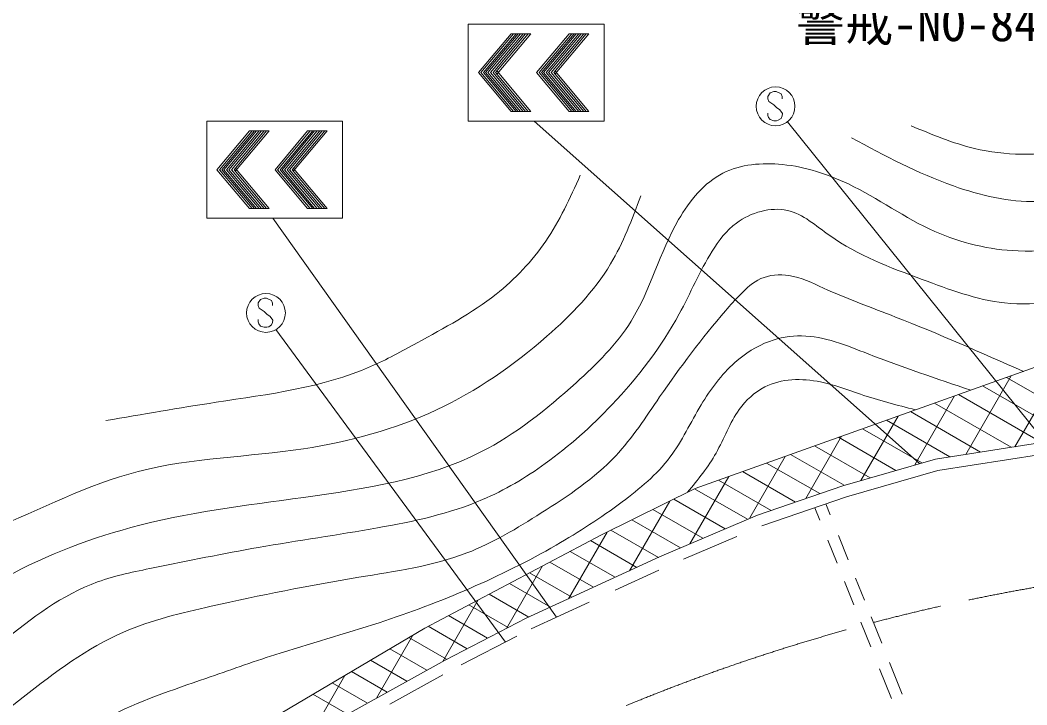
# Model space of a CAD drawing. Units: millimetres, scale not verified. Extents: x 40000 to 680000, y 20000 to 380000.
# Drawn here: x 360454 to 412311, y 302102 to 337384 of the extents above; entities that cross this region are included whole.
import ezdxf
from ezdxf.enums import TextEntityAlignment as Align

# ---------------------------------------------------------------- set-up
doc = ezdxf.new("R2010")
doc.units = ezdxf.units.MM
doc.header["$LTSCALE"] = 1000
doc.linetypes.add('CHAIN', pattern=[18.5, 12, -1.5, 3.5, -1.5])
for name, color, linetype, lineweight in [('M-BGD', 7, 'Continuous', 13), ('M-BMK', 2, 'CHAIN', 13), ('M-STR-STRC', 7, 'Continuous', 13)]:
    doc.layers.add(name, color=color, linetype=linetype, lineweight=lineweight)
doc.styles.add('ＭＳ ゴシック', font='')
doc.styles.get('ＭＳ ゴシック').set_extended_font_data('MS Gothic')

msp = doc.modelspace()

# ---------------------------------------------------------------- linework, layer by layer
at = {"layer": 'M-BGD'}
for p, q in [((395220, 313249), (415862, 320615)), ((411694, 315401), (414403, 320094)), ((409160, 315010), (411495, 319057)), ((416607, 315892), (411266, 318975)), ((414853, 315750), (410030, 318534)), ((406534, 314463), (408587, 318019)), ((413100, 315607), (408794, 318093)), ((411507, 315372), (407558, 317652)), ((403763, 313663), (405678, 316981)), ((409928, 315129), (406322, 317210)), ((408349, 314886), (405085, 316769)), ((400919, 312737), (402770, 315943)), ((405565, 314183), (402613, 315887)), ((406899, 314568), (403849, 316328)), ((404231, 313798), (401377, 315446)), ((407599, 314770), (412960, 315595)), ((398038, 311746), (399862, 314905)), ((402898, 313414), (400141, 315005)), ((407728, 314183), (413030, 314999)), ((401640, 312985), (398905, 314564)), ((402834, 313395), (407599, 314770)), ((394947, 310392), (396953, 313867)), ((400387, 312554), (397669, 314123)), ((403014, 312823), (407728, 314183)), ((390407, 310871), (395220, 313249)), ((397926, 311665), (395196, 313240)), ((399133, 312123), (396433, 313682)), ((398435, 311883), (402834, 313395)), ((396776, 311174), (394122, 312706)), ((398651, 311322), (403014, 312823)), ((391843, 309014), (393915, 312604)), ((401385, 312263), (401644, 311618)), ((401954, 312458), (402183, 311886)), ((395627, 310683), (393044, 312174)), ((393395, 309728), (398435, 311883)), ((394478, 310191), (391966, 311641)), ((381304, 306057), (390407, 310871)), ((388698, 307568), (390684, 311008)), ((393331, 309699), (390888, 311109)), ((394625, 309602), (397369, 310775)), ((402608, 310829), (403111, 309576)), ((392217, 309187), (389829, 310565)), ((402058, 310587), (402535, 309400)), ((386522, 306566), (393395, 309728)), ((391104, 308675), (388785, 310013)), ((385509, 306043), (387368, 309264)), ((389991, 308163), (387741, 309461)), ((388878, 307650), (386697, 308909)), ((391100, 308012), (393351, 309048)), ((403490, 308632), (403946, 307498)), ((387765, 307138), (385653, 308357)), ((402914, 308457), (403394, 307260)), ((386652, 306626), (384609, 307805)), ((382219, 304343), (384045, 307507)), ((385590, 306085), (383565, 307253)), ((386785, 306027), (389762, 307397)), ((382352, 304412), (386522, 306566)), ((384534, 305539), (382521, 306701)), ((404292, 306636), (404835, 305282)), ((368548, 298518), (381304, 306057)), ((383478, 304994), (381468, 306155)), ((403755, 306363), (404268, 305085)), ((378817, 302451), (380689, 305694)), ((382420, 304450), (380480, 305570)), ((383170, 304159), (386047, 305646)), ((381401, 303884), (379492, 304986)), ((376487, 301158), (382352, 304412)), ((380381, 303318), (378503, 304402)), ((404721, 303957), (405332, 302436)), ((405233, 304292), (405894, 302646)), ((375382, 300500), (377184, 303622)), ((379361, 302753), (377515, 303818)), ((379490, 302138), (382222, 303654)), ((378341, 302187), (376526, 303234)), ((377321, 301621), (375538, 302650))]:
    msp.add_line(p, q, dxfattribs=at)
for points, knots in [([(403285, 331313), (404988, 330403), (406690, 329492), (408527, 328840), (409918, 328346), (411387, 328000), (412845, 328044), (414233, 328085), (415612, 328479), (416912, 329008), (418371, 329602), (419731, 330364), (421105, 331105), (422419, 331813), (423746, 332502), (425130, 333076), (426569, 333673), (428070, 334148), (429617, 334334), (431122, 334516), (432670, 334426), (434145, 334083), (436136, 333620), (437995, 332697), (439764, 331652), (440647, 331130), (441508, 330577), (442447, 330185), (443881, 329586), (445498, 329360), (447060, 329472), (448861, 329601), (450589, 330180), (452343, 330521), (456398, 331310), (460597, 330832), (464796, 330354)], [0, 0, 0, 0, 1, 1, 1, 2, 2, 2, 3, 3, 3, 4, 4, 4, 5, 5, 5, 6, 6, 6, 7, 7, 7, 8, 8, 8, 9, 9, 9, 10, 10, 10, 11, 11, 11, 12, 12, 12, 12]), ([(406346, 331942), (407419, 331489), (408492, 331036), (409617, 330769), (411191, 330395), (412867, 330386), (414480, 330685), (415721, 330915), (416924, 331327), (418002, 331943), (418963, 332492), (419824, 333203), (420686, 333914)], [0, 0, 0, 0, 1, 1, 1, 2, 2, 2, 3, 3, 3, 4, 4, 4, 4]), ([(354153, 304942), (355825, 306182), (357497, 307422), (359302, 308450), (361444, 309671), (363774, 310594), (366150, 311235), (369056, 312018), (372032, 312377), (375058, 312794), (378211, 313229), (381419, 313727), (384188, 315133), (385967, 316038), (387565, 317317), (389087, 318697), (390157, 319667), (391189, 320686), (391926, 321871), (392926, 323478), (393382, 325388), (394375, 327104), (394944, 328087), (395688, 329006), (396658, 329499), (397565, 329960), (398669, 330048), (399720, 329944), (400922, 329825), (402054, 329454), (403116, 328942), (404641, 328208), (406021, 327183), (407570, 326493), (408912, 325895), (410382, 325549), (411857, 325491), (413793, 325416), (415740, 325839), (417536, 326550), (419394, 327284), (421092, 328326), (422881, 329223), (424683, 330126), (426579, 330881), (428559, 331227), (430079, 331493), (431648, 331519), (433180, 331283), (434238, 331121), (435278, 330835), (436242, 330393), (437675, 329737), (438939, 328738), (440363, 328055), (442075, 327233), (444018, 326867), (445930, 326831), (447673, 326798), (449389, 327039), (451108, 327276), (453515, 327609), (455925, 327934), (458345, 328056), (461196, 328201), (464059, 328064), (466919, 328002), (469259, 327950), (471597, 327948), (473934, 327946)], [0, 0, 0, 0, 1, 1, 1, 2, 2, 2, 3, 3, 3, 4, 4, 4, 5, 5, 5, 6, 6, 6, 7, 7, 7, 8, 8, 8, 9, 9, 9, 10, 10, 10, 11, 11, 11, 12, 12, 12, 13, 13, 13, 14, 14, 14, 15, 15, 15, 16, 16, 16, 17, 17, 17, 18, 18, 18, 19, 19, 19, 20, 20, 20, 21, 21, 21, 22, 22, 22, 23, 23, 23, 23]), ([(364869, 316746), (366753, 317074), (368637, 317402), (370547, 317693), (373259, 318107), (376025, 318448), (378509, 319531), (379326, 319888), (380113, 320325), (380903, 320756), (382305, 321523), (383717, 322273), (384967, 323262), (385946, 324037), (386826, 324960), (387527, 325990), (388246, 327047), (388778, 328217), (389309, 329387)], [0, 0, 0, 0, 1, 1, 1, 2, 2, 2, 3, 3, 3, 4, 4, 4, 5, 5, 5, 6, 6, 6, 6]), ([(324986, 277922), (326135, 279458), (327284, 280995), (328182, 282670), (328963, 284125), (329554, 285685), (330019, 287291), (330451, 288787), (330774, 290322), (331466, 291690), (332251, 293240), (333512, 294574), (334918, 295643), (337101, 297303), (339635, 298322), (342044, 299596), (343915, 300587), (345711, 301731), (347277, 303160), (348942, 304680), (350346, 306523), (352120, 307837), (354122, 309320), (356594, 310130), (358968, 311123), (361513, 312187), (363944, 313461), (366539, 314130), (369278, 314835), (372199, 314866), (375057, 315300), (377429, 315659), (379757, 316296), (381905, 317305), (383960, 318270), (385851, 319576), (387584, 321091), (388845, 322194), (390024, 323409), (390868, 324821), (391520, 325912), (391973, 327121), (392427, 328329)], [0, 0, 0, 0, 1, 1, 1, 2, 2, 2, 3, 3, 3, 4, 4, 4, 5, 5, 5, 6, 6, 6, 7, 7, 7, 8, 8, 8, 9, 9, 9, 10, 10, 10, 11, 11, 11, 12, 12, 12, 13, 13, 13, 14, 14, 14, 14]), ([(334306, 281856), (334703, 283539), (335101, 285222), (335660, 286911), (335971, 287850), (336332, 288791), (336912, 289536), (337906, 290812), (339544, 291513), (341070, 292282), (343015, 293262), (344779, 294355), (346561, 295472), (349088, 297056), (351653, 298689), (353990, 300560), (355884, 302077), (357629, 303750), (359521, 305325), (361030, 306582), (362633, 307776), (364446, 308434), (365367, 308769), (366342, 308965), (367313, 309161), (369123, 309528), (370918, 309896), (372723, 310212), (374761, 310568), (376809, 310857), (378861, 311222), (380708, 311550), (382557, 311941), (384271, 312676), (385411, 313165), (386490, 313806), (387501, 314533), (388742, 315427), (389880, 316450), (390933, 317562), (392274, 318978), (393478, 320538), (394404, 322246), (394984, 323314), (395456, 324440), (396100, 325476), (396439, 326021), (396825, 326540), (397352, 326930), (398094, 327479), (399115, 327769), (399976, 327576), (400783, 327394), (401451, 326787), (402156, 326284), (403625, 325237), (405262, 324642), (406921, 324023), (408308, 323506), (409711, 322973), (411161, 322813), (412859, 322625), (414621, 322951), (416288, 323459), (418390, 324100), (420342, 325031), (422304, 325963), (423846, 326695), (425394, 327427), (427028, 327942), (428398, 328373), (429829, 328651), (431267, 328628), (432679, 328606), (434099, 328295), (435386, 327741), (436812, 327126), (438075, 326213), (439424, 325399), (440667, 324648), (441983, 323982), (443381, 323704), (444666, 323448), (446020, 323521), (447338, 323704), (449232, 323967), (451051, 324458), (452909, 324835), (454702, 325199), (456531, 325457), (458360, 325441), (460180, 325425), (462000, 325138), (463811, 325199), (465523, 325257), (467228, 325627), (468939, 325765), (473421, 326128), (477951, 324904), (482384, 324393), (486164, 323958), (489873, 324040), (493891, 323829), (495745, 323732), (497664, 323572), (499181, 324355), (499999, 324777), (500700, 325474), (501401, 326172)], [0, 0, 0, 0, 1, 1, 1, 2, 2, 2, 3, 3, 3, 4, 4, 4, 5, 5, 5, 6, 6, 6, 7, 7, 7, 8, 8, 8, 9, 9, 9, 10, 10, 10, 11, 11, 11, 12, 12, 12, 13, 13, 13, 14, 14, 14, 15, 15, 15, 16, 16, 16, 17, 17, 17, 18, 18, 18, 19, 19, 19, 20, 20, 20, 21, 21, 21, 22, 22, 22, 23, 23, 23, 24, 24, 24, 25, 25, 25, 26, 26, 26, 27, 27, 27, 28, 28, 28, 29, 29, 29, 30, 30, 30, 31, 31, 31, 32, 32, 32, 33, 33, 33, 34, 34, 34, 35, 35, 35, 36, 36, 36, 36]), ([(337829, 283285), (338259, 284364), (338689, 285443), (339294, 286427), (339814, 287274), (340464, 288050), (341191, 288729), (342414, 289869), (343857, 290735), (345269, 291636), (347451, 293029), (349556, 294505), (351689, 295957), (353383, 297111), (355095, 298248), (356735, 299470), (358048, 300448), (359314, 301479), (360611, 302499), (362236, 303776), (363908, 305035), (365779, 305850), (367212, 306475), (368761, 306839), (370301, 307183), (372829, 307748), (375332, 308257), (377892, 308678), (379781, 308989), (381701, 309252), (383464, 309930), (384807, 310447), (386059, 311204), (387299, 311990), (388677, 312862), (390041, 313770), (391135, 314937), (391989, 315850), (392678, 316920), (393395, 317966), (394456, 319512), (395579, 321001), (396787, 322407), (397034, 322695), (397285, 322979), (397554, 323255), (397865, 323575), (398202, 323884), (398603, 324063), (399047, 324261), (399570, 324299), (400057, 324225), (400687, 324128), (401257, 323842), (401834, 323579), (403055, 323022), (404307, 322570), (405548, 322085), (407766, 321220), (409948, 320251), (412130, 319283)], [0, 0, 0, 0, 1, 1, 1, 2, 2, 2, 3, 3, 3, 4, 4, 4, 5, 5, 5, 6, 6, 6, 7, 7, 7, 8, 8, 8, 9, 9, 9, 10, 10, 10, 11, 11, 11, 12, 12, 12, 13, 13, 13, 14, 14, 14, 15, 15, 15, 16, 16, 16, 17, 17, 17, 18, 18, 18, 19, 19, 19, 20, 20, 20, 20]), ([(343085, 285393), (343821, 286506), (344558, 287619), (345471, 288568), (346264, 289390), (347189, 290089), (348136, 290748), (350924, 292691), (353898, 294296), (356736, 296119), (358291, 297118), (359805, 298182), (361338, 299228), (362505, 300024), (363682, 300809), (364932, 301449), (366551, 302280), (368291, 302869), (370019, 303469), (371204, 303880), (372382, 304297), (373572, 304680), (375353, 305254), (377158, 305752), (378942, 306336), (382104, 307372), (385197, 308678), (388066, 310334), (389234, 311008), (390365, 311740), (391458, 312555), (392367, 313233), (393249, 313968), (393921, 314857), (394548, 315688), (394992, 316654), (395535, 317562), (396016, 318365), (396575, 319122), (397271, 319743), (397792, 320207), (398390, 320594), (399048, 320833), (399578, 321026), (400146, 321122), (400703, 321116), (401883, 321102), (403012, 320625), (404135, 320187), (405907, 319498), (407665, 318907), (409423, 318317)], [0, 0, 0, 0, 1, 1, 1, 2, 2, 2, 3, 3, 3, 4, 4, 4, 5, 5, 5, 6, 6, 6, 7, 7, 7, 8, 8, 8, 9, 9, 9, 10, 10, 10, 11, 11, 11, 12, 12, 12, 13, 13, 13, 14, 14, 14, 15, 15, 15, 16, 16, 16, 17, 17, 17, 17]), ([(394838, 313060), (395368, 313708), (395897, 314356), (396302, 315078), (396715, 315815), (396998, 316629), (397498, 317322), (397842, 317798), (398288, 318216), (398807, 318481), (399665, 318919), (400724, 318938), (401686, 318743), (402403, 318599), (403066, 318336), (403743, 318108), (404670, 317796), (405624, 317549), (406578, 317302)], [0, 0, 0, 0, 1, 1, 1, 2, 2, 2, 3, 3, 3, 4, 4, 4, 5, 5, 5, 6, 6, 6, 6])]:
    msp.add_open_spline(points, degree=3, knots=knots, dxfattribs=at)
at = {"layer": 'M-BMK'}
msp.add_arc((429831, 209632), 100000, 84.36085, 121.26031, dxfattribs=at)
at = {"layer": 'M-STR-STRC'}
for p, q in [((383537, 337184), (383537, 332184)), ((390537, 337184), (383537, 337184)), ((390537, 337184), (390537, 332184)), ((385740, 336684), (384062, 334684)), ((385870, 336684), (384192, 334684)), ((386001, 336684), (384323, 334684)), ((386100, 336684), (384422, 334684)), ((386231, 336684), (384553, 334684)), ((386361, 336684), (384683, 334684)), ((386492, 336684), (384814, 334684)), ((386623, 336684), (384945, 334684)), ((386753, 336684), (385021, 334620)), ((385740, 336684), (386753, 336684)), ((388734, 336684), (387056, 334684)), ((388864, 336684), (387186, 334684)), ((388995, 336684), (387317, 334684)), ((389094, 336684), (387416, 334684)), ((389225, 336684), (387547, 334684)), ((389355, 336684), (387677, 334684)), ((389486, 336684), (387808, 334684)), ((389616, 336684), (387938, 334684)), ((389747, 336684), (388015, 334620)), ((388734, 336684), (389747, 336684)), ((384062, 334684), (385740, 332684)), ((384192, 334684), (385871, 332684)), ((384323, 334684), (386001, 332684)), ((384422, 334684), (386101, 332684)), ((384553, 334684), (386231, 332684)), ((384683, 334684), (386362, 332684)), ((384814, 334684), (386492, 332684)), ((384945, 334684), (386623, 332684)), ((385021, 334748), (386753, 332684)), ((387056, 334684), (388734, 332684)), ((387186, 334684), (388864, 332684)), ((387317, 334684), (388995, 332684)), ((387416, 334684), (389095, 332684)), ((387547, 334684), (389225, 332684)), ((387677, 334684), (389356, 332684)), ((387808, 334684), (389486, 332684)), ((387938, 334684), (389617, 332684)), ((388015, 334749), (389747, 332684)), ((399084, 333639), (398960, 333454)), ((398960, 333454), (398963, 333323)), ((399276, 333704), (399084, 333639)), ((399397, 333702), (399276, 333704)), ((399647, 333583), (399397, 333702)), ((399711, 333452), (399647, 333583)), ((399711, 333323), (399711, 333452)), ((398963, 333323), (399026, 333193)), ((399026, 333193), (399281, 333012)), ((399281, 333012), (399410, 332880)), ((385740, 332684), (386753, 332684)), ((388734, 332684), (389747, 332684)), ((398963, 332475), (398960, 332596)), ((399002, 332372), (398963, 332475)), ((399410, 332880), (399590, 332764)), ((399590, 332764), (399716, 332564)), ((399711, 332454), (399650, 332322)), ((399716, 332564), (399711, 332454)), ((377065, 332177), (370065, 332177)), ((370065, 332177), (370066, 327177)), ((377065, 332177), (377066, 327177)), ((390537, 332184), (383537, 332184)), ((406784, 314535), (386925, 332184)), ((399087, 332261), (399002, 332372)), ((399274, 332201), (399087, 332261)), ((399408, 332201), (399274, 332201)), ((399508, 332230), (399408, 332201)), ((399650, 332322), (399508, 332230)), ((413095, 315827), (399973, 332146)), ((372268, 331677), (370590, 329677)), ((372398, 331677), (370720, 329677)), ((372529, 331677), (370851, 329677)), ((372629, 331677), (370951, 329677)), ((372759, 331677), (371081, 329677)), ((372890, 331677), (371212, 329677)), ((373020, 331677), (371342, 329677)), ((373151, 331677), (371473, 329677)), ((373281, 331677), (371549, 329613)), ((372268, 331677), (373281, 331677)), ((375262, 331677), (373584, 329677)), ((375392, 331677), (373714, 329677)), ((375523, 331677), (373845, 329677)), ((375623, 331677), (373945, 329677)), ((375753, 331677), (374075, 329677)), ((375884, 331677), (374206, 329677)), ((376014, 331677), (374336, 329677)), ((376145, 331677), (374467, 329677)), ((376275, 331677), (374543, 329613)), ((375262, 331677), (376275, 331677)), ((370590, 329677), (372268, 327677)), ((370720, 329677), (372399, 327677)), ((370851, 329677), (372529, 327677)), ((370951, 329677), (372629, 327677)), ((371081, 329677), (372760, 327677)), ((371212, 329677), (372890, 327677)), ((371342, 329677), (373021, 327677)), ((371473, 329677), (373151, 327677)), ((371549, 329741), (373282, 327677)), ((373584, 329677), (375262, 327677)), ((373714, 329677), (375393, 327677)), ((373845, 329677), (375523, 327677)), ((373945, 329677), (375623, 327677)), ((374075, 329677), (375753, 327677)), ((374206, 329677), (375884, 327677)), ((374336, 329677), (376015, 327677)), ((374467, 329677), (376145, 327677)), ((374543, 329741), (376276, 327677)), ((372268, 327677), (373282, 327677)), ((375262, 327677), (376276, 327677)), ((377066, 327177), (370066, 327177)), ((388077, 306622), (373464, 327177)), ((372833, 322994), (372709, 322809)), ((372709, 322809), (372712, 322678)), ((372712, 322678), (372775, 322549)), ((373025, 323059), (372833, 322994)), ((373147, 323057), (373025, 323059)), ((373397, 322938), (373147, 323057)), ((373460, 322807), (373397, 322938)), ((373460, 322678), (373460, 322807)), ((372775, 322549), (373031, 322367)), ((373031, 322367), (373160, 322235)), ((373160, 322235), (373339, 322119)), ((373339, 322119), (373465, 321919)), ((372712, 321830), (372710, 321951)), ((372752, 321727), (372712, 321830)), ((372836, 321616), (372752, 321727)), ((373023, 321556), (372836, 321616)), ((373157, 321556), (373023, 321556)), ((373257, 321585), (373157, 321556)), ((373399, 321677), (373257, 321585)), ((373460, 321809), (373399, 321677)), ((373465, 321919), (373460, 321809)), ((385448, 305336), (373628, 321437))]:
    msp.add_line(p, q, dxfattribs=at)
for centre in [(399367, 332942), (373117, 322297)]:
    msp.add_circle(centre, 1000, dxfattribs=at)

# ---------------------------------------------------------------- texts
at = {"layer": 'M-STR-STRC', "style": 'ＭＳ ゴシック'}
msp.add_text('警戒-NO-84-10', height=1833, rotation=0.005, dxfattribs=at).set_placement((400419, 335749), align=Align.BOTTOM_LEFT)

doc.saveas('drawing.dxf')
